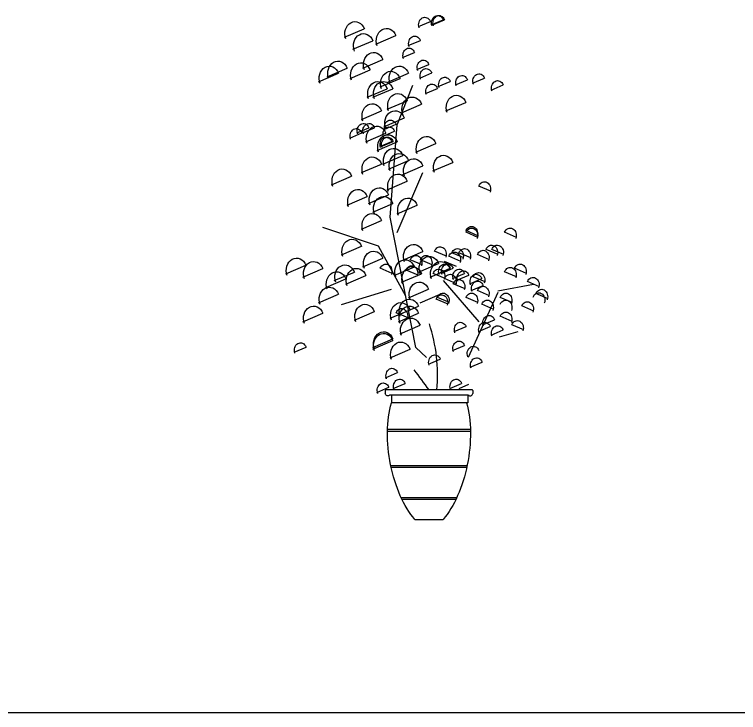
# Model space of a CAD drawing. Header units: millimetres. Extents: x 22565 to 38821, y 15578 to 26720.
# Drawn here: x 30371 to 31566, y 21360 to 22512 of the extents above; entities that cross this region are included whole.
import ezdxf

# ---------------------------------------------------------------- set-up
doc = ezdxf.new("R2010")
doc.units = ezdxf.units.MM
doc.layers.add('www.cad-blocks.net', color=7, linetype='Continuous')

# ---------------------------------------------------------------- blocks, each defined once
blk = doc.blocks.new('A$C50FF79DD')
for p, q in [((312.4, 1161.3), (340.7, 1173.4)), ((342.7, 1165.3), (370.9, 1177.4)), ((346, 1165.3), (374.3, 1177.4)), ((138, 1136.2), (185.1, 1156.4)), ((158.2, 1108), (205.3, 1128.1)), ((212.1, 1120.1), (259.2, 1140.3)), ((288.8, 1116.8), (317.1, 1129)), ((275.4, 1088.6), (303.6, 1100.7)), ((181.8, 1063.5), (228.9, 1083.7)), ((97.6, 1043.3), (144.7, 1063.5)), ((151.5, 1039.3), (198.6, 1059.5)), ((309, 1060.3), (337.3, 1072.4)), ((77.4, 1031.2), (124.5, 1051.4)), ((242.4, 1031.2), (289.5, 1051.4)), ((315.7, 1040.1), (344, 1052.2)), ((222.2, 1019.1), (269.3, 1039.3)), ((359.5, 1019.9), (387.8, 1032)), ((399.9, 1024), (428.2, 1036.1)), ((440.3, 1028), (468.6, 1040.1)), ((484.1, 1011.8), (512.3, 1024)), ((191.9, 994.9), (239, 1015.1)), ((191.9, 994.9), (239, 1015.1)), ((205.3, 994.9), (252.5, 1015.1)), ((262.6, 930.3), (299.6, 1023.2)), ((329.2, 1003.8), (357.5, 1015.9)), ((239, 966.6), (286.1, 986.8)), ((272.7, 958.5), (319.8, 978.7)), ((377, 962.6), (424.1, 982.8)), ((178.4, 942.4), (225.5, 962.6)), ((232.3, 926.2), (279.4, 946.4)), ((167.6, 910.9), (195.9, 923)), ((181.1, 910.9), (209.4, 923)), ((231.6, 919), (259.9, 931.1)), ((245.7, 712.2), (262.6, 930.3)), ((150.8, 898.8), (179.1, 910.9)), ((188.5, 889.9), (235.6, 910.1)), ((228.2, 902.8), (256.5, 914.9)), ((215.4, 869.7), (262.6, 889.9)), ((221.5, 878.6), (249.8, 890.7)), ((224.9, 878.6), (253.1, 890.7)), ((306.3, 865.7), (353.4, 885.9)), ((228.9, 837.4), (276, 857.6)), ((178.4, 817.2), (225.5, 837.4)), ((242.4, 825.3), (289.5, 845.5)), ((346.7, 821.2), (393.8, 841.4)), ((276, 813.2), (323.2, 833.4)), ((107.7, 788.9), (154.8, 809.1)), ((262.6, 675.9), (323.2, 817.2)), ((239, 776.8), (286.1, 797)), ((483.3, 773.6), (455.1, 785.7)), ((144.7, 740.5), (191.9, 760.7)), ((195.2, 744.5), (242.4, 764.7)), ((205.3, 724.3), (252.5, 744.5)), ((262.6, 720.3), (309.7, 740.5)), ((178.4, 683.9), (225.5, 704.1)), ((306.3, 405.3), (245.7, 712.2)), ((218.8, 643.6), (87.5, 688)), ((453, 668.6), (424.8, 680.7)), ((453, 664.6), (424.8, 676.7)), ((543.9, 664.6), (515.7, 676.7)), ((131.3, 623.4), (178.4, 643.6)), ((282.8, 526.5), (218.8, 643.6)), ((276, 611.3), (323.2, 631.5)), ((379, 620.1), (350.7, 632.3)), ((500.2, 624.2), (471.9, 636.3)), ((513.6, 624.2), (485.4, 636.3)), ((181.8, 595.1), (228.9, 615.3)), ((412.7, 608), (384.4, 620.1)), ((419.4, 616.1), (391.1, 628.2)), ((436.2, 616.1), (407.9, 628.2)), ((480, 612.1), (451.7, 624.2)), ((0, 579), (47.1, 599.1)), ((321.8, 600), (293.5, 612.1)), ((313.1, 583), (360.2, 603.2)), ((345.3, 600), (317.1, 612.1)), ((402.6, 595.9), (374.3, 608)), ((40.4, 570.9), (87.5, 591.1)), ((114.4, 562.8), (161.6, 583)), ((251.1, 579.8), (222.8, 591.9)), ((255.8, 574.9), (303, 595.1)), ((311.7, 575.7), (283.4, 587.8)), ((340, 570.9), (387.1, 591.1)), ((359.5, 579.8), (387.8, 591.9)), ((366.2, 579.8), (394.5, 591.9)), ((543.9, 571.7), (515.7, 583.8)), ((567.5, 579.8), (539.2, 591.9)), ((94.3, 546.7), (141.4, 566.8)), ((141.4, 554.7), (188.5, 574.9)), ((272.7, 558.8), (319.8, 579)), ((375.6, 567.6), (347.4, 579.8)), ((402.6, 555.5), (374.3, 567.6)), ((393.2, 567.6), (421.4, 579.8)), ((403.3, 563.6), (431.5, 575.7)), ((433.6, 555.5), (461.8, 567.6)), ((469.9, 559.6), (441.6, 571.7)), ((455.7, 465.9), (371.6, 562.8)), ((422.8, 543.4), (394.5, 555.5)), ((436.9, 539.4), (465.2, 551.5)), ((499.5, 538.6), (583.7, 554.7)), ((597.8, 548.4), (569.5, 560.5)), ((77.4, 510.3), (124.5, 530.5)), ((131.3, 506.3), (249.1, 542.6)), ((289.5, 522.4), (336.6, 542.6)), ((316.4, 510.3), (363.5, 530.5)), ((499.5, 534.5), (430, 381.7)), ((480, 527.3), (451.7, 539.4)), ((618, 520.1), (589.7, 532.2)), ((382.4, 507.1), (354.1, 519.2)), ((385.7, 511.1), (357.5, 523.2)), ((453, 511.1), (424.8, 523.2)), ((533.8, 511.1), (505.6, 523.2)), ((265.9, 482), (313.1, 502.2)), ((490.1, 495), (461.8, 507.1)), ((584.3, 490.9), (556.1, 503)), ((40.4, 465.9), (87.5, 486.1)), ((161.6, 469.9), (208.7, 490.1)), ((245.7, 474), (292.9, 494.2)), ((288.1, 474.8), (259.8, 486.9)), ((265.9, 465.9), (313.1, 486.1)), ((533.8, 466.7), (505.6, 478.8)), ((463.9, 458.6), (492.1, 470.7)), ((269.3, 437.6), (316.4, 457.8)), ((396.5, 442.5), (424.8, 454.6)), ((453.8, 442.5), (482, 454.6)), ((484.1, 434.4), (512.3, 446.5)), ((560.8, 446.5), (532.5, 458.6)), ((546.6, 441.7), (502.9, 429.5)), ((205.3, 405.3), (252.5, 425.5)), ((205.3, 401.3), (252.5, 421.5)), ((393.2, 398), (421.4, 410.2)), ((19.5, 394), (47.8, 406.1)), ((245.7, 381.1), (292.9, 401.3)), ((331.8, 381.7), (306.3, 405.3)), ((336, 365.5), (364.2, 377.6)), ((434.6, 358.6), (462.9, 370.7)), ((235.3, 334), (263.6, 346.1)), ((214.6, 299.5), (242.9, 311.6)), ((253.1, 308.3), (281.4, 320.5)), ((386.3, 308.3), (414.5, 320.5)), ((409, 308.7), (431.6, 318.4)), ((234.5, 304.1), (234.5, 296.6)), ((439.9, 305.3), (235.3, 305.3)), ((430.3, 293.2), (244.9, 293.2)), ((249.3, 293.2), (249.3, 274.5)), ((428.7, 293.2), (428.7, 274.5)), ((440.7, 304.1), (440.7, 296.6)), ((428.7, 274.5), (249.3, 274.5)), ((435.2, 207.3), (239.8, 207.3)), ((435.1, 212.3), (240, 212.3)), ((427.3, 126.5), (247.6, 126.5)), ((426.5, 122.7), (248.4, 122.7)), ((402.6, 50.6), (272.4, 50.6)), ((400.8, 46.8), (274.2, 46.8)), ((304.3, 0), (370.9, 0))]:
    blk.add_line(p, q)
for centre, radius, start, end in [((-28.2, 340.2), 386, 354.8161, 18.211), ((-2588.8, -1811.8), 3611.9, 35.8839, 36.8112)]:
    blk.add_arc(centre, radius, start, end)
at = {"extrusion": (0, 0, -1)}
for centre, major_axis, ratio, start_param, end_param in [((327.5, 1166.1), (0, 17.3), 0.833333, 4.280337, 7.421447), ((357.8, 1170.1), (0, 17.3), 0.833333, 4.280337, 7.421447), ((361.2, 1170.1), (0, 17.3), 0.833333, 4.280337, 7.421447), ((163.3, 1144.3), (0, 28.9), 0.833333, 4.280337, 7.421447), ((237.3, 1128.1), (0, 28.9), 0.833333, 4.280337, 7.421447), ((183.5, 1116), (0, 28.9), 0.833333, 4.280337, 7.421447), ((304, 1121.7), (0, 17.3), 0.833333, 4.280337, 7.421447), ((290.5, 1093.4), (0, 17.3), 0.833333, 4.280337, 7.421447), ((207, 1071.6), (0, 28.9), 0.833333, 4.280337, 7.421447), ((122.9, 1051.4), (0, 28.9), 0.833333, 4.280337, 7.421447), ((176.7, 1047.4), (0, 28.9), 0.833333, 4.280337, 7.421447), ((324.2, 1065.1), (0, 17.3), 0.833333, 4.280337, 7.421447), ((102.7, 1039.3), (0, 28.9), 0.833333, 4.280337, 7.421447), ((247.4, 1027.2), (0, 28.9), 0.833333, 4.280337, 7.421447), ((267.6, 1039.3), (0, 28.9), 0.833333, 4.280337, 7.421447), ((330.9, 1045), (0, 17.3), 0.833333, 4.280337, 7.421447), ((374.7, 1024.8), (0, 17.3), 0.833333, 4.280337, 7.421447), ((415, 1028.8), (0, 17.3), 0.833333, 4.280337, 7.421447), ((455.4, 1032.8), (0, 17.3), 0.833333, 4.280337, 7.421447), ((217.1, 1003), (0, 28.9), 0.833333, 4.280337, 7.421447), ((217.1, 1003), (0, 28.9), 0.833333, 4.280337, 7.421447), ((230.6, 1003), (0, 28.9), 0.833333, 4.280337, 7.421447), ((344.4, 1008.6), (0, 17.3), 0.833333, 4.280337, 7.421447), ((499.2, 1016.7), (0, 17.3), 0.833333, 4.280337, 7.421447), ((264.2, 974.7), (0, 28.9), 0.833333, 4.280337, 7.421447), ((297.9, 966.6), (0, 28.9), 0.833333, 4.280337, 7.421447), ((402.3, 970.7), (0, 28.9), 0.833333, 4.280337, 7.421447), ((203.7, 950.5), (0, 28.9), 0.833333, 4.280337, 7.421447), ((257.5, 934.3), (0, 28.9), 0.833333, 4.280337, 7.421447), ((246.7, 923.8), (0, 17.3), 0.833333, 4.280337, 7.421447), ((166, 903.6), (0, 17.3), 0.833333, 4.280337, 7.421447), ((182.8, 915.7), (0, 17.3), 0.833333, 4.280337, 7.421447), ((196.2, 915.7), (0, 17.3), 0.833333, 4.280337, 7.421447), ((213.8, 898), (0, 28.9), 0.833333, 4.280337, 7.421447), ((243.4, 907.7), (0, 17.3), 0.833333, 4.280337, 7.421447), ((240.7, 877.8), (0, 28.9), 0.833333, 4.280337, 7.421447), ((331.6, 873.7), (0, 28.9), 0.833333, 4.280337, 7.421447), ((236.6, 883.4), (0, 17.3), 0.833333, 4.280337, 7.421447), ((240, 883.4), (0, 17.3), 0.833333, 4.280337, 7.421447), ((254.1, 845.5), (0, 28.9), 0.833333, 4.280337, 7.421447), ((203.7, 825.3), (0, 28.9), 0.833333, 4.280337, 7.421447), ((267.6, 833.4), (0, 28.9), 0.833333, 4.280337, 7.421447), ((301.3, 821.2), (0, 28.9), 0.833333, 4.280337, 7.421447), ((372, 829.3), (0, 28.9), 0.833333, 4.280337, 7.421447), ((133, 797), (0, 28.9), 0.833333, 4.280337, 7.421447), ((264.2, 784.9), (0, 28.9), 0.833333, 4.280337, 7.421447), ((220.5, 752.6), (0, 28.9), 0.833333, 4.280337, 7.421447), ((468.2, 778.4), (0, 17.3), 0.833333, 5.144924, 8.286033), ((170, 748.6), (0, 28.9), 0.833333, 4.280337, 7.421447), ((230.6, 732.4), (0, 28.9), 0.833333, 4.280337, 7.421447), ((287.8, 728.4), (0, 28.9), 0.833333, 4.280337, 7.421447), ((203.7, 692), (0, 28.9), 0.833333, 4.280337, 7.421447), ((437.9, 673.4), (0, 17.3), 0.833333, 5.144924, 8.286033), ((437.9, 669.4), (0, 17.3), 0.833333, 5.144924, 8.286033), ((528.8, 669.4), (0, 17.3), 0.833333, 5.144924, 8.286033), ((156.5, 631.4), (0, 28.9), 0.833333, 4.280337, 7.421447), ((301.3, 619.3), (0, 28.9), 0.833333, 4.280337, 7.421447), ((485, 629), (0, 17.3), 0.833333, 5.144924, 8.286033), ((498.5, 629), (0, 17.3), 0.833333, 5.144924, 8.286033), ((207, 603.2), (0, 28.9), 0.833333, 4.280337, 7.421447), ((363.8, 625), (0, 17.3), 0.833333, 5.144924, 8.286033), ((397.5, 612.9), (0, 17.3), 0.833333, 5.144924, 8.286033), ((404.2, 620.9), (0, 17.3), 0.833333, 5.144924, 8.286033), ((421.1, 620.9), (0, 17.3), 0.833333, 5.144924, 8.286033), ((464.8, 616.9), (0, 17.3), 0.833333, 5.144924, 8.286033), ((25.2, 587), (0, 28.9), 0.833333, 4.280337, 7.421447), ((281.1, 583), (0, 28.9), 0.833333, 4.280337, 7.421447), ((306.6, 604.8), (0, 17.3), 0.833333, 5.144924, 8.286033), ((338.3, 591.1), (0, 28.9), 0.833333, 4.280337, 7.421447), ((330.2, 604.8), (0, 17.3), 0.833333, 5.144924, 8.286033), ((65.6, 578.9), (0, 28.9), 0.833333, 4.280337, 7.421447), ((139.7, 570.9), (0, 28.9), 0.833333, 4.280337, 7.421447), ((235.9, 584.6), (0, 17.3), 0.833333, 5.144924, 8.286033), ((297.9, 566.8), (0, 28.9), 0.833333, 4.280337, 7.421447), ((296.5, 580.6), (0, 17.3), 0.833333, 5.144924, 8.286033), ((365.2, 578.9), (0, 28.9), 0.833333, 4.280337, 7.421447), ((374.7, 584.6), (0, 17.3), 0.833333, 4.280337, 7.421447), ((381.4, 584.6), (0, 17.3), 0.833333, 4.280337, 7.421447), ((552.3, 584.6), (0, 17.3), 0.833333, 5.144924, 8.286033), ((119.5, 554.7), (0, 28.9), 0.833333, 4.280337, 7.421447), ((166.6, 562.8), (0, 28.9), 0.833333, 4.280337, 7.421447), ((360.5, 572.5), (0, 17.3), 0.833333, 5.144924, 8.286033), ((408.3, 572.5), (0, 17.3), 0.833333, 4.280337, 7.421447), ((418.4, 568.5), (0, 17.3), 0.833333, 4.280337, 7.421447), ((454.7, 564.4), (0, 17.3), 0.833333, 5.144924, 8.286033), ((528.8, 576.5), (0, 17.3), 0.833333, 5.144924, 8.286033), ((314.7, 530.5), (0, 28.9), 0.833333, 4.280337, 7.421447), ((387.4, 560.4), (0, 17.3), 0.833333, 5.144924, 8.286033), ((407.6, 548.3), (0, 17.3), 0.833333, 5.144924, 8.286033), ((448.7, 560.4), (0, 17.3), 0.833333, 4.280337, 7.421447), ((452.1, 544.2), (0, 17.3), 0.833333, 4.280337, 7.421447), ((582.6, 553.2), (0, 17.3), 0.833333, 5.144924, 8.286033), ((102.7, 518.4), (0, 28.9), 0.833333, 4.280337, 7.421447), ((464.8, 532.1), (0, 17.3), 0.833333, 5.144924, 8.286033), ((367.2, 511.9), (0, 17.3), 0.833333, 5.144924, 8.286033), ((370.6, 516), (0, 17.3), 0.833333, 5.144924, 8.286033), ((437.9, 516), (0, 17.3), 0.833333, 5.144924, 8.286033), ((518.7, 516), (0, 17.3), 0.833333, 5.144924, 8.286033), ((596.1, 516.9), (0, 17.3), 0.833333, 5.144924, 8.286033), ((602.8, 525), (0, 17.3), 0.833333, 5.144924, 8.286033), ((271, 482), (0, 28.9), 0.833333, 4.280337, 7.421447), ((291.2, 490.1), (0, 28.9), 0.833333, 4.280337, 7.421447), ((474.9, 499.8), (0, 17.3), 0.833333, 5.144924, 8.286033), ((518.7, 499.8), (0, 17.3), 0.833333, 5.144924, 8.286033), ((569.2, 495.8), (0, 17.3), 0.833333, 5.144924, 8.286033), ((65.6, 474), (0, 28.9), 0.833333, 4.280337, 7.421447), ((186.8, 478), (0, 28.9), 0.833333, 4.280337, 7.421447), ((273, 479.6), (0, 17.3), 0.833333, 5.144924, 8.286033), ((291.2, 474), (0, 28.9), 0.833333, 4.280337, 7.421447), ((294.5, 445.7), (0, 28.9), 0.833333, 4.280337, 7.421447), ((479, 463.5), (0, 17.3), 0.833333, 4.280337, 7.421447), ((518.7, 471.5), (0, 17.3), 0.833333, 5.144924, 8.286033), ((411.7, 447.3), (0, 17.3), 0.833333, 4.280337, 7.421447), ((468.9, 447.3), (0, 17.3), 0.833333, 4.280337, 7.421447), ((545.6, 451.3), (0, 17.3), 0.833333, 5.144924, 8.286033), ((230.6, 413.4), (0, 28.9), 0.833333, 4.280337, 7.421447), ((499.2, 439.2), (0, 17.3), 0.833333, 4.280337, 7.421447), ((230.6, 409.3), (0, 28.9), 0.833333, 4.280337, 7.421447), ((34.7, 398.9), (0, 17.3), 0.833333, 4.280337, 7.421447), ((271, 389.2), (0, 28.9), 0.833333, 4.280337, 7.421447), ((408.3, 402.9), (0, 17.3), 0.833333, 4.280337, 7.421447), ((442, 390.8), (0, 17.3), 0.833333, 4.280337, 7.421447), ((351.1, 370.4), (0, 17.3), 0.833333, 4.280337, 7.421447), ((449.7, 363.5), (0, 17.3), 0.833333, 4.280337, 7.421447), ((250.5, 338.8), (0, 17.3), 0.833333, 4.280337, 7.421447), ((268.2, 313.2), (0, 17.3), 0.833333, 4.280337, 7.421447), ((401.4, 313.2), (0, 17.3), 0.833333, 4.280337, 7.421447), ((229.8, 304.3), (0, 17.3), 0.833333, 4.280337, 7.421447), ((235.5, 304.1), (0, 1.24), 0.833333, 4.712389, 6.283185), ((240.5, 298.7), (0, 7.54), 0.833333, 2.384852, 4.440227), ((337.6, 154.9), (-32.3, 186.9), 0.494198, 3.825846, 5.489396), ((337.6, 154.9), (32.5, 187.3), 0.491543, 0.796004, 2.454156)]:
    blk.add_ellipse(centre, major_axis=major_axis, ratio=ratio, start_param=start_param, end_param=end_param, dxfattribs=at)
for centre, major_axis, start_param, end_param in [((434.6, 298.7), (0, 7.54), 2.384852, 4.440227), ((439.7, 304.1), (0, 1.24), 4.712389, 6.283185)]:
    blk.add_ellipse(centre, major_axis=major_axis, ratio=0.833333, start_param=start_param, end_param=end_param)
blk = doc.blocks.new('format')
at = {"layer": 'www.cad-blocks.net', "color": 155, "true_color": 0x546d8e}
blk.add_line((23683.3, 21360.4), (38820.7, 21360.4), dxfattribs=at)

msp = doc.modelspace()

# ---------------------------------------------------------------- block references
at = {"xscale": 0.7, "yscale": 0.7, "zscale": 0.7}
msp.add_blockref('A$C50FF79DD', (30818.6, 21678.9), dxfattribs=at)
at = {"layer": 'www.cad-blocks.net'}
msp.add_blockref('format', (0, 0), dxfattribs=at)

doc.saveas('drawing.dxf')
